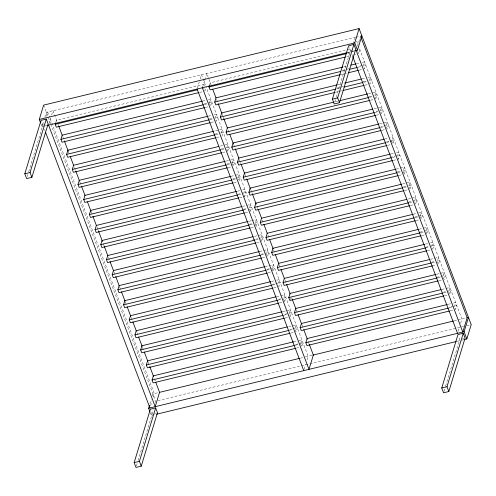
<?xml version="1.0" encoding="UTF-8"?>
<svg xmlns="http://www.w3.org/2000/svg" width="496" height="496" viewBox="0 0 496 496"><rect width="100%" height="100%" fill="white"/><g stroke="black" fill="none" stroke-linecap="round" stroke-linejoin="round"><path stroke-width="0.37" stroke-dasharray="2.48 1.86" d="M44.256 126.133L42.005 126.685L43.747 120.943M44.838 117.36L46.364 112.344L355.08 37.436M27.249 176.557L27.869 174.499M28.706 171.759L42.861 125.159L41.497 121.551M46.37 116.324L47.678 112.022L49.581 117.05M49.011 123.653L50.753 117.918M51.627 115.047L52.936 110.744L57.827 123.678M55.856 122.221L56.488 120.131L205.028 84.091L204.389 86.18M197.334 88.331L199.293 81.877M200.167 79.007L201.469 74.71L206.367 87.637M202.591 87.054L204.55 80.6M204.767 79.887L206.727 73.433L211.625 86.36M205.487 89.069L204.854 91.152L203.757 88.263M209.653 84.903L210.285 82.82L351.323 48.596M209.665 102.61L210.719 99.138L208.469 99.684M220.844 133.393L222.115 129.22L214.613 131.043M221.941 136.282L223.206 132.11L220.956 132.655M149.935 403.967L151.243 399.671M152.334 396.081L152.985 393.929L158.243 392.658M227.633 151.323L228.904 147.151L225.153 148.062M150.598 405.802L151.906 401.5M153.214 397.197L154.299 393.613L49.854 117.769M154.368 414.761L151.367 415.493L153.109 409.758M155.285 402.585L155.719 401.152L51.299 125.389M136.4 466.054L137.231 463.314M138.062 460.567L152.222 413.968L151.311 411.562M232.45 162.781L233.504 159.303L226.002 161.126M239.239 180.711L240.293 177.233L232.041 179.236M239.469 197.724L244.72 196.447L245.991 192.274L242.24 193.186M250.418 211.488L251.689 207.322L249.438 207.867M256.116 226.536L257.381 222.363L253.63 223.274M334.837 101.928L336.09 97.817M336.294 97.129L350.455 50.53L349.091 46.922M353.307 43.846L355.266 37.392M357.473 46.153L360.524 36.115M359.916 49.668L358.645 53.841L357.554 50.952M284.592 301.742L285.863 297.575L283.613 298.121M290.061 299.776L290.482 298.381M290.29 316.789L291.555 312.616L284.053 314.433M300.799 343.288L301.853 339.81L298.102 340.721M375.732 98.964L377.003 94.792L374.753 95.337M381.43 114.006L382.701 109.833L375.199 111.656M304.178 369.204L305.703 364.182M307.005 359.885L308.097 356.295L206.64 88.356M386.589 141.738L394.091 139.922L392.826 144.094L391.728 141.205L392.999 137.032L390.749 137.578M393.266 160.406L398.517 159.135L399.788 154.963L391.536 156.965M404.215 174.177L405.48 170.004L403.229 170.55M409.913 189.218L411.178 185.045L407.427 185.957M420.422 215.717L421.476 212.245L417.725 213.15M432.692 249.389L433.963 245.216L430.212 246.128M458.192 331.173L459.494 326.87M460.586 323.287L461.894 318.984L358.819 46.779M443.988 391.425L445.451 386.626M445.656 385.938L459.817 339.338L458.905 336.933M356.016 37.212L361.088 35.979M42.861 125.159L44.832 124.682M350.455 50.53L352.427 50.053M45.006 125.953L46.512 125.587M347.721 52.508L349.971 51.962M352.414 51.367L353.915 51.001M346.413 52.942L350.164 52.03M350.914 51.851L353.915 51.125M347.801 53.314L350.052 52.768M199.603 92.43L202.604 91.698M346.642 56.749L348.893 56.203M353.394 55.112L356.395 54.386M202.467 101.141L205.468 100.409M343.511 66.917L345.762 66.371M356.264 63.823L359.265 63.097M362.266 62.366L364.517 61.82L363.252 65.993L364.343 68.882L365.614 64.709L358.112 66.526M204.315 103.844L211.817 102.021L210.546 106.194L209.455 103.311M342.358 70.351L349.11 68.715M204.203 104.582L207.204 103.856M342.246 71.089L344.497 70.544M358 67.264L361.001 66.538M205.294 107.471L208.295 106.739M341.087 74.524L343.337 73.978M344.088 73.792L347.088 73.067M359.092 70.153L362.092 69.428M208.165 116.182L211.166 115.45M214.167 114.725L216.417 114.179L215.152 118.352L216.244 121.241L217.508 117.068L213.757 117.974M337.956 84.692L340.957 83.96M361.962 78.864L364.963 78.139M367.964 77.407L370.214 76.861L368.943 81.034L370.041 83.923L371.306 79.751L369.055 80.296M209.256 119.071L213.007 118.16M336.796 88.127L341.298 87.029M342.048 86.85L343.548 86.484M363.053 81.753L366.054 81.028M209.901 119.623L213.652 118.711M336.685 88.858L341.186 87.767M363.692 82.311L366.693 81.58M210.992 122.512L213.993 121.787M335.532 92.293L338.532 91.568M339.283 91.388L342.283 90.656M364.789 85.194L367.79 84.469M335.401 101.736L337.652 101.19M368.41 93.725L375.912 91.903L374.641 96.075L375.46 98.245M214.954 134.112L217.955 133.381M368.751 96.794L371.752 96.069M215.593 134.664L218.593 133.939M369.39 97.352L372.391 96.621M216.69 137.553L220.441 136.642M370.481 100.242L374.232 99.33M220.305 146.084L227.807 144.262L226.542 148.434L227.36 150.598M374.102 108.767L381.604 106.95L380.339 111.116L380.885 112.561M221.402 148.974L224.403 148.242M221.29 149.711L224.291 148.98M375.088 112.394L378.088 111.668M222.382 152.594L225.382 151.869M376.179 115.283L379.18 114.551M379.8 123.808L387.302 121.991L386.031 126.164L387.128 129.047L388.393 124.88L380.891 126.697M227.094 164.015L234.596 162.192L233.331 166.365L232.24 163.475M226.988 164.753L229.989 164.021M380.779 127.435L383.78 126.709M228.079 167.642L231.08 166.91M381.877 130.324L384.877 129.599M230.95 176.347L234.701 175.441M235.451 175.255L239.202 174.344L237.931 178.517L238.483 179.961M384.747 139.035L387.748 138.303M232.68 179.794L235.681 179.062M386.477 142.476L391.728 141.205M233.777 182.683L236.778 181.951M387.574 145.365L390.575 144.64M237.392 191.208L239.642 190.662M242.643 189.937L244.894 189.391L243.629 193.558L244.72 196.447M391.189 153.896L393.44 153.351M396.44 152.619L398.691 152.074L397.426 156.246L398.517 159.135M237.739 194.277L241.49 193.372M238.378 194.835L241.378 194.11M392.175 157.517L395.176 156.792M242.339 206.435L246.09 205.524M246.841 205.344L250.592 204.433L249.327 208.605L250.145 210.769M396.137 169.117L404.389 167.115L403.124 171.287L403.942 173.451M243.437 209.324L246.438 208.593M397.228 172.007L400.229 171.281M243.325 210.062L247.076 209.151M397.873 172.565L400.873 171.833M245.167 212.765L248.167 212.04M398.964 175.448L401.965 174.722M248.787 221.297L251.038 220.745M251.788 220.565L256.289 219.474L255.018 223.646L255.843 225.81M402.585 183.979L410.087 182.156L408.816 186.329L409.634 188.499M249.128 224.366L252.879 223.454M403.676 186.868L406.677 186.136M249.767 224.917L252.768 224.192M403.564 187.606L406.565 186.874M250.864 227.807L253.865 227.081M404.662 190.495L407.662 189.763M254.485 236.338L257.48 235.606M258.23 235.426L261.981 234.515L260.716 238.688L261.807 241.577L263.078 237.404L258.577 238.495M408.276 199.02L411.277 198.295M412.027 198.109L415.778 197.203L414.513 201.37L415.605 204.259L416.876 200.086L408.623 202.089M252.576 239.952L257.827 238.675M255.465 239.959L258.466 239.233M409.262 202.647L412.263 201.915M256.556 242.848L259.557 242.122M410.353 205.536L413.354 204.805M259.427 251.559L267.679 249.556L266.414 253.729L267.505 256.618L268.776 252.445L261.274 254.268M413.224 214.247L416.975 213.336M415.065 216.95L418.066 216.225M418.816 216.039L422.567 215.134L421.302 219.3L420.211 216.417M261.163 255.006L264.163 254.274M414.96 217.688L417.961 216.963M262.254 257.889L265.255 257.164M416.051 220.577L419.052 219.846M265.124 266.6L268.125 265.875M268.875 265.695L273.377 264.597L272.106 268.77L273.203 271.659L274.468 267.487L266.966 269.309M418.922 229.288L422.673 228.377M423.423 228.197L427.174 227.286L425.903 231.458L427 234.348L428.265 230.175L424.514 231.08M420.013 232.178L423.764 231.266M266.854 270.047L270.605 269.136M420.651 232.729L424.402 231.818M267.952 272.936L270.952 272.205M421.749 235.619L424.75 234.893M271.572 281.461L273.823 280.916M276.824 280.19L279.074 279.645L277.803 283.811L278.895 286.7L280.166 282.528L275.664 283.625M425.363 244.15L427.614 243.604M430.615 242.873L432.865 242.327L431.601 246.5L432.419 248.663M271.913 284.53L274.914 283.805M425.711 247.219L429.462 246.307M272.552 285.088L275.553 284.363M425.599 247.957L429.35 247.045M273.643 287.978L277.394 287.066M427.44 250.66L430.441 249.934M276.514 296.689L284.766 294.686L283.501 298.859L284.32 301.022M430.311 259.371L438.563 257.368L437.298 261.541L438.39 264.43L439.654 260.257L437.404 260.803M278.361 299.392L280.612 298.846M431.402 262.26L434.403 261.528M278.25 300.13L281.251 299.404M432.047 262.818L435.048 262.086M279.341 303.019L282.342 302.293M432.388 265.887L436.139 264.976M282.962 311.544L290.464 309.727L289.193 313.9L289.745 315.344M436.759 274.232L444.261 272.409L442.99 276.582L444.087 279.471L445.352 275.299L436.35 277.481M283.941 315.171L286.942 314.445M437.739 277.859L440.739 277.128M285.039 318.06L288.04 317.335M438.836 280.748L441.837 280.017M288.66 326.591L296.162 324.768L294.891 328.941L295.988 331.83L297.253 327.658L289.751 329.474M441.7 289.453L449.953 287.451L448.688 291.623L449.779 294.512L451.05 290.34L443.548 292.163M289.639 330.212L292.64 329.487M443.436 292.9L446.437 292.169M290.737 333.101L293.737 332.376M444.528 295.79L447.528 295.058M293.601 341.812L297.352 340.901M448.148 304.315L450.399 303.769M453.4 303.044L455.65 302.498L454.386 306.671L455.477 309.554L456.742 305.381L449.24 307.204M295.449 344.522L302.951 342.699L301.68 346.871L300.588 343.982M295.337 345.259L298.338 344.528M449.134 307.942L452.135 307.216M296.428 348.142L299.429 347.417M450.225 310.831L453.226 310.099M300.21 358.211L304.718 357.12M305.468 356.934L312.226 355.297M454.193 320.85L457.2 320.118M457.951 319.939L466.401 317.886M157.976 400.607L463.686 326.43M466.68 325.705L471.2 324.607M154.851 413.335L156.166 413.013M462.446 338.7L463.76 338.384M457.076 341.316L463.084 339.859M356.63 40.982L357.988 44.578M351.999 54.603L352.817 56.761M216.523 99.293L217.88 102.883M222.233 114.378L223.051 116.529M223.324 117.248L223.863 118.687M228.216 130.181L229.307 133.052M233.616 144.429L235.017 148.137M239.308 159.47L240.188 161.789M240.461 162.508L241 163.94M245.08 174.716L245.898 176.874M250.43 188.833L251.608 191.958M251.881 192.677L252.427 194.116M257.052 206.324L257.864 208.481M262.217 219.976L263.035 222.127M267.933 235.061L268.745 237.212M273.482 249.724L274.462 252.297M279.081 264.511L280.172 267.381M285.07 280.314L286.428 283.904M291.592 297.557L292.138 298.989M296.267 309.895L297.309 312.641M301.934 324.849L303.564 329.164M308.19 341.372L309.002 343.53M58.1 124.397L58.646 125.829M62.725 136.605L63.544 138.762M68.15 150.939L69.254 153.847M74.425 167.493L75.51 170.37M79.862 181.865L80.681 184.016M91.208 211.829L92.647 215.624M96.906 226.87L97.817 229.276M98.084 229.989L98.63 231.427M103.255 243.641L104.073 245.793M108.426 257.288L109.783 260.877M113.993 272L114.948 274.53M119.573 286.738L120.664 289.614M125.29 301.828L126.92 306.137M131.273 317.626L132.63 321.222M136.983 332.717L137.801 334.868M142.47 347.212L144.057 351.391M148.137 362.167L149.494 365.757M154.392 378.69L155.477 381.56M43.629 105.121L51.026 124.663M44.404 129.239L44.95 130.671M40.908 123.795L42.005 126.685M150.269 412.604L151.367 415.493"/><path stroke-width="0.74" d="M40.635 123.07L39.271 119.462L43.629 105.121L359.104 28.576L471.2 324.607L466.841 338.948L463.841 339.679M24.8 173.798L41.038 120.348L46.295 119.071L48.118 123.882L31.88 177.339L26.623 178.61L24.8 173.798L30.058 172.521L46.295 119.071M198.853 92.609L56.315 127.193L55.217 124.304L55.645 122.915M204.544 107.651L62.012 142.234L60.915 139.345L62.186 135.172L58.919 126.548M210.242 122.692L67.704 157.275L66.613 154.386L67.878 150.22L207.415 116.362M215.94 137.739L73.402 172.317L72.311 169.434L73.575 165.261L213.863 131.223M221.631 152.78L79.1 187.364L78.002 184.475L79.273 180.302L218.804 146.444M227.329 167.822L84.791 202.405L83.7 199.516L84.965 195.343L225.252 161.305M233.027 182.863L90.489 217.446L89.398 214.557L90.663 210.385L230.2 176.533M238.719 197.904L96.187 232.488L95.089 229.598L96.36 225.426L236.642 191.394M244.416 212.945L101.878 247.529L100.787 244.64L102.052 240.473L241.589 206.615M250.114 227.993L107.576 262.57L106.485 259.687L107.75 255.514L248.037 221.476M255.806 243.034L113.274 277.617L112.177 274.728L113.448 270.556L252.985 236.697M261.504 258.075L118.966 292.659L117.874 289.769L119.139 285.597L259.427 251.559M267.201 273.116L124.663 307.7L123.572 304.811L124.837 300.638L264.374 266.786M272.893 288.157L130.361 322.741L129.264 319.852L130.535 315.679L270.822 281.647M345.142 57.114L210.112 89.875L209.014 86.992L209.436 85.597M278.591 303.199L136.053 337.782L134.962 334.893L136.226 330.727L275.764 296.868M340.337 74.704L215.803 104.923L214.712 102.033L215.977 97.861L212.716 89.237M284.289 318.24L141.751 352.823L140.659 349.94L141.924 345.768L282.212 311.73M334.781 92.479L221.501 119.964L220.41 117.075L221.675 112.902L337.206 84.872M289.986 333.287L147.448 367.871L146.351 364.982L147.622 360.809L287.159 326.951M369.737 100.421L227.199 135.005L226.102 132.116L227.373 127.943L333.901 102.095M295.678 348.328L153.14 382.912L152.049 380.023L153.32 375.85L293.601 341.812M149.997 411.885L148.633 408.27L149.501 405.406M134.162 462.607L150.4 409.157L155.657 407.879L157.48 412.697L141.242 466.147L135.985 467.424L134.162 462.607L139.419 461.336L155.657 407.879M375.429 115.463L232.891 150.046L231.799 147.157L233.064 142.984L372.601 109.132M381.126 130.504L238.588 165.087L237.497 162.198L238.762 158.032L379.049 123.994M386.824 145.545L244.286 180.129L243.189 177.246L244.46 173.073L383.997 139.215M392.516 160.592L249.978 195.176L248.887 192.287L250.158 188.114L390.439 154.076M398.214 175.634L255.676 210.217L254.584 207.328L255.849 203.155L395.386 169.297M403.911 190.675L261.373 225.258L260.276 222.369L261.547 218.197L401.834 184.159M409.603 205.716L267.071 240.3L265.974 237.41L267.245 233.238L406.776 199.386M415.301 220.757L272.763 255.341L271.672 252.452L272.936 248.279L413.224 214.247M420.999 235.798L278.461 270.382L277.363 267.499L278.634 263.326L418.171 229.468M332.394 99.169L348.632 45.719L353.89 44.442L355.713 49.253L339.475 102.709L334.217 103.98L332.394 99.169L337.652 97.892L353.89 44.442M354.665 50.821L357.486 50.139L354.752 42.916L359.104 28.576M426.69 250.846L284.158 285.429L283.061 282.54L284.332 278.368L424.613 244.33M357.486 50.139L361.838 35.799M432.388 265.887L289.85 300.471L288.759 297.581L290.024 293.409L429.561 259.551M438.086 280.928L295.548 315.512L294.457 312.623L295.721 308.45L436.009 274.412M443.777 295.969L301.246 330.553L300.148 327.664L301.419 323.491L440.95 289.639M449.475 311.011L306.937 345.594L305.846 342.705L307.111 338.532L447.398 304.501M441.75 387.977L457.994 334.527L463.252 333.25L465.074 338.061L448.83 391.518L443.573 392.795L441.75 387.977L447.008 386.706L463.252 333.25M466.841 338.948L464.107 331.731L468.466 317.39L466.965 317.75M39.271 119.462L354.752 42.916M47.077 125.451L346.964 52.688M55.217 124.304L197.755 89.72M209.014 86.992L346.301 53.68M62.186 135.172L202.467 101.141M215.977 97.861L342.761 67.096M351.013 65.1L355.514 64.003M60.915 139.345L203.453 104.761M214.712 102.033L340.746 71.455M349.748 69.266L357.25 67.45M348.589 72.701L358.341 70.339M344.708 83.049L361.212 79.05M66.613 154.386L209.151 119.809M220.41 117.075L335.184 89.224M344.187 87.042L362.942 82.491M343.034 90.477L364.039 85.38M339.903 100.645L367.66 93.905M72.311 169.434L214.842 134.85M226.102 132.116L368.64 97.532M78.002 184.475L220.54 149.891M231.799 147.157L374.337 112.573M83.7 199.516L226.238 164.932M237.497 162.198L380.029 127.615M89.398 214.557L231.93 179.974M243.189 177.246L385.727 142.662M95.089 229.598L237.627 195.015M248.887 192.287L391.425 157.703M100.787 244.64L243.325 210.062M254.584 207.328L397.122 172.744M106.485 259.687L249.017 225.103M260.276 222.369L402.814 187.786M112.177 274.728L254.715 240.145M265.974 237.41L408.512 202.827M117.874 289.769L260.412 255.186M271.672 252.452L414.21 217.868M123.572 304.811L266.104 270.227M277.363 267.499L419.901 232.915M129.264 319.852L271.802 285.268M283.061 282.54L425.599 247.957M134.962 334.893L277.5 300.309M288.759 297.581L431.297 262.998M140.659 349.94L283.191 315.357M294.457 312.623L436.988 278.039M146.351 364.982L288.889 330.398M300.148 327.664L442.686 293.08M152.049 380.023L294.587 345.439M305.846 342.705L448.384 308.121M159.749 392.293L299.46 358.391M312.982 355.111L453.443 321.03M148.633 408.27L464.107 331.731M156.624 414.216L456.326 341.502M361.069 37.553L467.151 317.707L462.793 332.047L356.171 50.456M352.817 56.761L457.535 333.324M337.652 97.892L339.475 102.709M447.008 386.706L448.83 391.518M218.153 103.602L221.96 113.658M223.863 118.687L227.404 128.024M229.853 134.49L233.387 143.828M235.29 148.856L238.824 158.193M241.273 164.66L244.813 173.997M246.717 179.025L250.251 188.368M252.427 194.116L256.234 204.172M258.137 209.2L261.677 218.538M263.853 224.285L267.387 233.622M269.564 239.37L273.098 248.707M275.274 254.454L278.808 263.791M280.984 269.539L284.524 278.876M286.7 284.623L290.234 293.961M292.411 299.708L295.945 309.045M298.121 314.793L301.661 324.13M303.837 329.877L307.371 339.221M309.275 344.249L313.354 355.024L308.996 369.365L202.374 87.773M197.117 89.051L303.738 370.636M64.356 140.92L68.163 150.976M70.339 156.724L73.606 165.342M75.783 171.089L79.589 181.145M81.493 186.174L85.033 195.511M87.476 201.977L91.016 211.315M92.919 216.343L96.453 225.68M98.63 231.427L102.436 241.484M104.34 246.512L107.88 255.849M110.056 261.597L113.59 270.934M115.766 276.681L119.3 286.025M121.477 291.766L125.017 301.109M127.193 306.857L130.727 316.194M132.903 321.941L136.437 331.278M138.613 337.026L142.154 346.363M144.33 352.11L147.864 361.448M149.767 366.476L153.574 376.532M155.75 382.28L159.557 392.336L155.205 406.677L48.577 125.085M45.496 132.11L149.947 407.954M30.058 172.521L31.88 177.339M139.419 461.336L141.242 466.147"/></g></svg>
